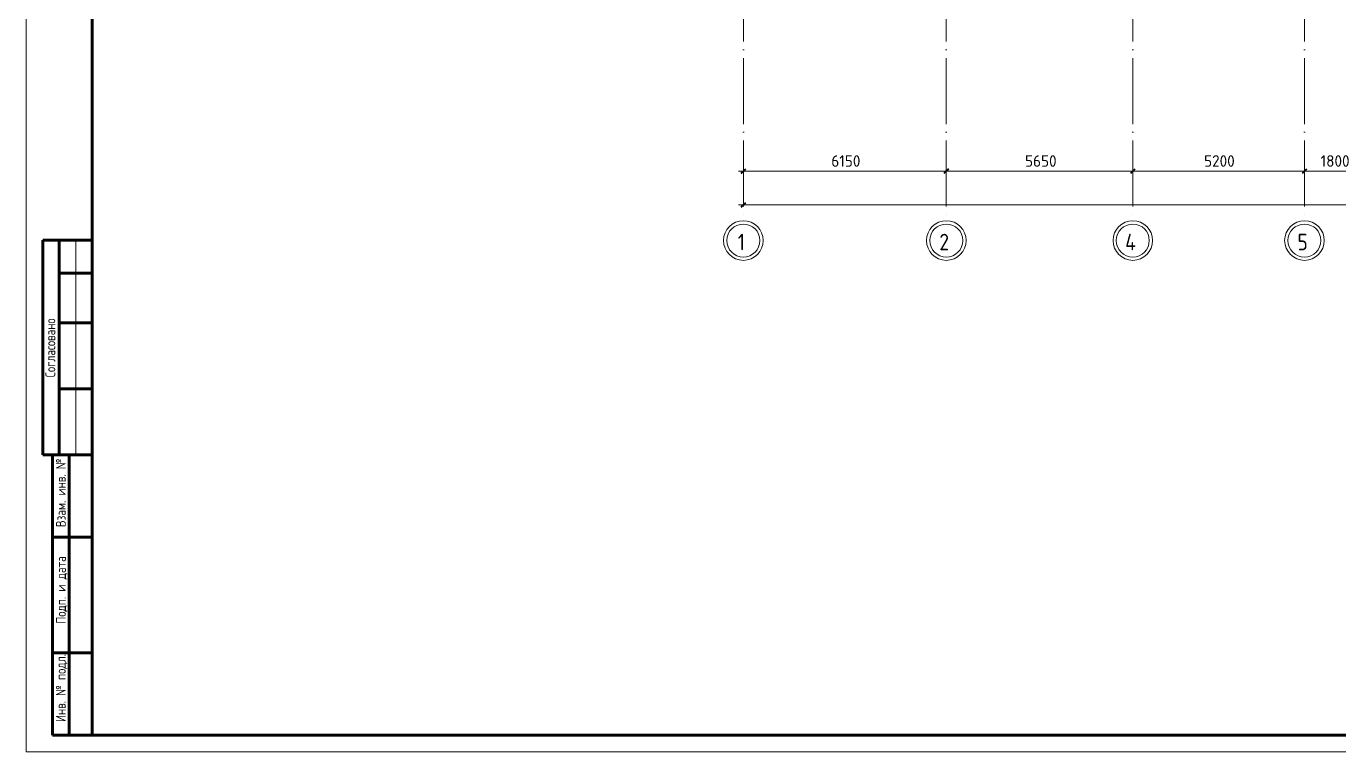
# Model space of a CAD drawing. Header units: millimetres. Extents: x -325553 to 627452, y -28539 to 738858.
# Drawn here: x -259052 to -219287, y 125701 to 147683 of the extents above; entities that cross this region are included whole.
import ezdxf

# ---------------------------------------------------------------- set-up
doc = ezdxf.new("R2010")
doc.units = ezdxf.units.MM
doc.linetypes.add('ADSK_Линия сетки', pattern=[25, 20, -2.5, 0, -2.5])
doc.linetypes.add('штриховаяX2', pattern=[1.5, 1, -0.5])
for name, color, linetype, lineweight in [('RC-Линии_связи-Адресные', 5, 'Continuous', 30), ('Оси', 252, 'Continuous', 9), ('ОФ_рамка', 8, 'Continuous', 60), ('Размеры', 7, 'Continuous', 9)]:
    doc.layers.add(name, color=color, linetype=linetype, lineweight=lineweight)
doc.styles.add('GOST Common', font='', dxfattribs={"width": 0.9, "height": 500})
doc.styles.add('GOST Common_1', font='', dxfattribs={"height": 250})
doc.styles.add('ГОСТ 2.304', font='')
doc.styles.get('GOST Common').set_extended_font_data('GOST type B')
doc.styles.get('GOST Common_1').set_extended_font_data('GOST type B')
doc.styles.get('ГОСТ 2.304').set_extended_font_data('GOST 2.304 type A')

# ---------------------------------------------------------------- blocks, each defined once
blk = doc.blocks.new('А0')
at = {"layer": 'ОФ_рамка', "color": 0, "linetype": 'Continuous', "lineweight": 5, "ltscale": 100}
for points in [[(222168, -309617), (222168, -393717)], [(222168, -393717), (341068, -393717)]]:
    blk.add_lwpolyline(points, dxfattribs=at)
at = {"layer": 'ОФ_рамка', "color": 0, "linetype": 'Continuous', "ltscale": 100}
for points in [[(224168, -310117), (224168, -393217)], [(224168, -393217), (340568, -393217)]]:
    blk.add_lwpolyline(points, dxfattribs=at)
at = {"layer": 'ОФ_рамка', "color": 0, "linetype": 'Continuous'}
for points in [[(222668, -384717), (222668, -378217)], [(224168, -378217), (222668, -378217)], [(223168, -384717), (223168, -378217)], [(224168, -393217), (224168, -378217)], [(223168, -379217), (224168, -379217)], [(223168, -380717), (224168, -380717)], [(223168, -382717), (224168, -382717)], [(222668, -384717), (224168, -384717)], [(222968, -393217), (222968, -384717)], [(223468, -393217), (223468, -384717)], [(222968, -387217), (224168, -387217)], [(222968, -390717), (224168, -390717)], [(224168, -393217), (222968, -393217)]]:
    blk.add_lwpolyline(points, dxfattribs=at)
at = {"layer": 'ОФ_рамка', "color": 0, "linetype": 'Continuous', "lineweight": 5}
blk.add_lwpolyline([(223668, -384717), (223668, -378217)], dxfattribs=at)
at = {"layer": 'ОФ_рамка', "color": 0, "linetype": 'Continuous', "lineweight": 5, "char_height": 300, "attachment_point": 1, "rotation": 90, "style": 'ГОСТ 2.304'}
for s, insert, width in [('\\fGOST 2.304 type A|b0|i0|c1|p34;\\W1.0000000000;\\T1.0000000000;\\o\\lСогласовано', (222748, -382374), 1992.86), ('\\fGOST 2.304 type A|b0|i0|c1|p34;\\W1.0000000000;\\T1.0000000000;\\o\\lВзам. инв. №', (223066, -386910), 2077.93), ('\\fGOST 2.304 type A|b0|i0|c1|p34;\\W1.0000000000;\\T1.0000000000;\\o\\lПодп. и дата', (223068, -389839), 2065.5), ('\\fGOST 2.304 type A|b0|i0|c1|p34;\\W1.0000000000;\\T1.0000000000;\\o\\lИнв. № подл.', (223065, -392816), 2070.21)]:
    blk.add_mtext(s, dxfattribs=dict(at, insert=insert, width=width))
blk = doc.blocks.new('подвал')
at = {"layer": 'Оси', "color": 251, "linetype": 'ADSK_Линия сетки', "ltscale": 100, "true_color": 0x636466}
for p, q in [((-238067, -3538), (-238067, -28468)), ((-231917, -3538), (-231917, -28468)), ((-226267, -3538), (-226267, -28468)), ((-221067, -3538), (-221067, -28468))]:
    blk.add_line(p, q, dxfattribs=at)
at = {"layer": 'Оси', "color": 251, "lineweight": 20, "true_color": 0x636466}
for centre, radius, start, end in [((-238067, -29068), 600, 0, 180), ((-238067, -29068), 500, 0, 180), ((-231917, -29068), 600, 0, 180), ((-231917, -29068), 500, 0, 180), ((-226267, -29068), 600, 0, 180), ((-226267, -29068), 500, 0, 180), ((-221067, -29068), 600, 0, 180), ((-221067, -29068), 500, 0, 180), ((-238067, -29068), 600, 180, 0), ((-238067, -29068), 500, 180, 0), ((-231917, -29068), 600, 180, 0), ((-231917, -29068), 500, 180, 0), ((-226267, -29068), 600, 180, 0), ((-226267, -29068), 500, 180, 0), ((-221067, -29068), 600, 180, 0), ((-221067, -29068), 500, 180, 0)]:
    blk.add_arc(centre, radius, start, end, dxfattribs=at)
at = {"layer": 'Размеры', "color": 251, "lineweight": 20, "true_color": 0x636466}
for p, q in [((-238217, -26971), (-231917, -26971)), ((-238067, -26971), (-238067, -26821)), ((-238067, -26971), (-238067, -27021)), ((-231917, -26971), (-231917, -26821)), ((-231917, -26971), (-231917, -26821)), ((-231917, -26971), (-231917, -27021)), ((-231917, -26971), (-226267, -26971)), ((-231917, -26971), (-231917, -27021)), ((-226267, -26971), (-226267, -26821)), ((-226267, -26971), (-226267, -26821)), ((-226267, -26971), (-226267, -27021)), ((-226267, -26971), (-221067, -26971)), ((-226267, -26971), (-226267, -27021)), ((-221067, -26971), (-221067, -26821)), ((-221067, -26971), (-221067, -26821)), ((-221067, -26971), (-221067, -27021)), ((-221067, -26971), (-219267, -26971)), ((-221067, -26971), (-221067, -27021)), ((-238217, -27989), (-170317, -27989)), ((-238067, -27989), (-238067, -27839)), ((-238067, -27989), (-238067, -28039))]:
    blk.add_line(p, q, dxfattribs=at)
at = {"layer": 'Размеры', "color": 251, "lineweight": 40, "true_color": 0x636466}
for p, q in [((-238067, -26971), (-238138, -27041)), ((-238067, -26971), (-237996, -26900)), ((-231917, -26971), (-231988, -27041)), ((-231917, -26971), (-231988, -27041)), ((-231917, -26971), (-231846, -26900)), ((-231917, -26971), (-231846, -26900)), ((-226267, -26971), (-226338, -27041)), ((-226267, -26971), (-226338, -27041)), ((-226267, -26971), (-226196, -26900)), ((-226267, -26971), (-226196, -26900)), ((-221067, -26971), (-221138, -27041)), ((-221067, -26971), (-221138, -27041)), ((-221067, -26971), (-220996, -26900)), ((-221067, -26971), (-220996, -26900)), ((-238067, -27989), (-238138, -28060)), ((-238067, -27989), (-237996, -27918))]:
    blk.add_line(p, q, dxfattribs=at)
at = {"layer": 'Оси', "color": 251, "true_color": 0x636466, "style": 'GOST Common', "width": 0.9}
for s, p in [('1', (-238234, -29363)), ('2', (-232128, -29363)), ('4', (-226499, -29363)), ('5', (-221278, -29363))]:
    blk.add_text(s, height=500, dxfattribs=at).set_placement(p)
at = {"layer": 'Размеры', "color": 251, "lineweight": 20, "true_color": 0x636466, "char_height": 350, "attachment_point": 1, "line_spacing_factor": 1.022761, "style": 'GOST Common_1'}
for s, insert, width in [('6150', (-235401, -26483), 980.83), ('5650', (-229533, -26483), 1059.58), ('5200', (-224108, -26483), 1059.58), ('1800', (-220576, -26483), 980.83)]:
    blk.add_mtext(s, dxfattribs=dict(at, insert=insert, width=width))

msp = doc.modelspace()

# ---------------------------------------------------------------- block references
at = {"layer": 'RC-Линии_связи-Адресные', "color": 92, "linetype": 'штриховаяX2', "ltscale": 2}
msp.add_blockref('подвал', (740.6, 170258), dxfattribs=at)
at = {"layer": 'ОФ_рамка', "color": 0, "lineweight": -2}
msp.add_blockref('А0', (-481220.1, 519418.2), dxfattribs=at)

doc.saveas('drawing.dxf')
